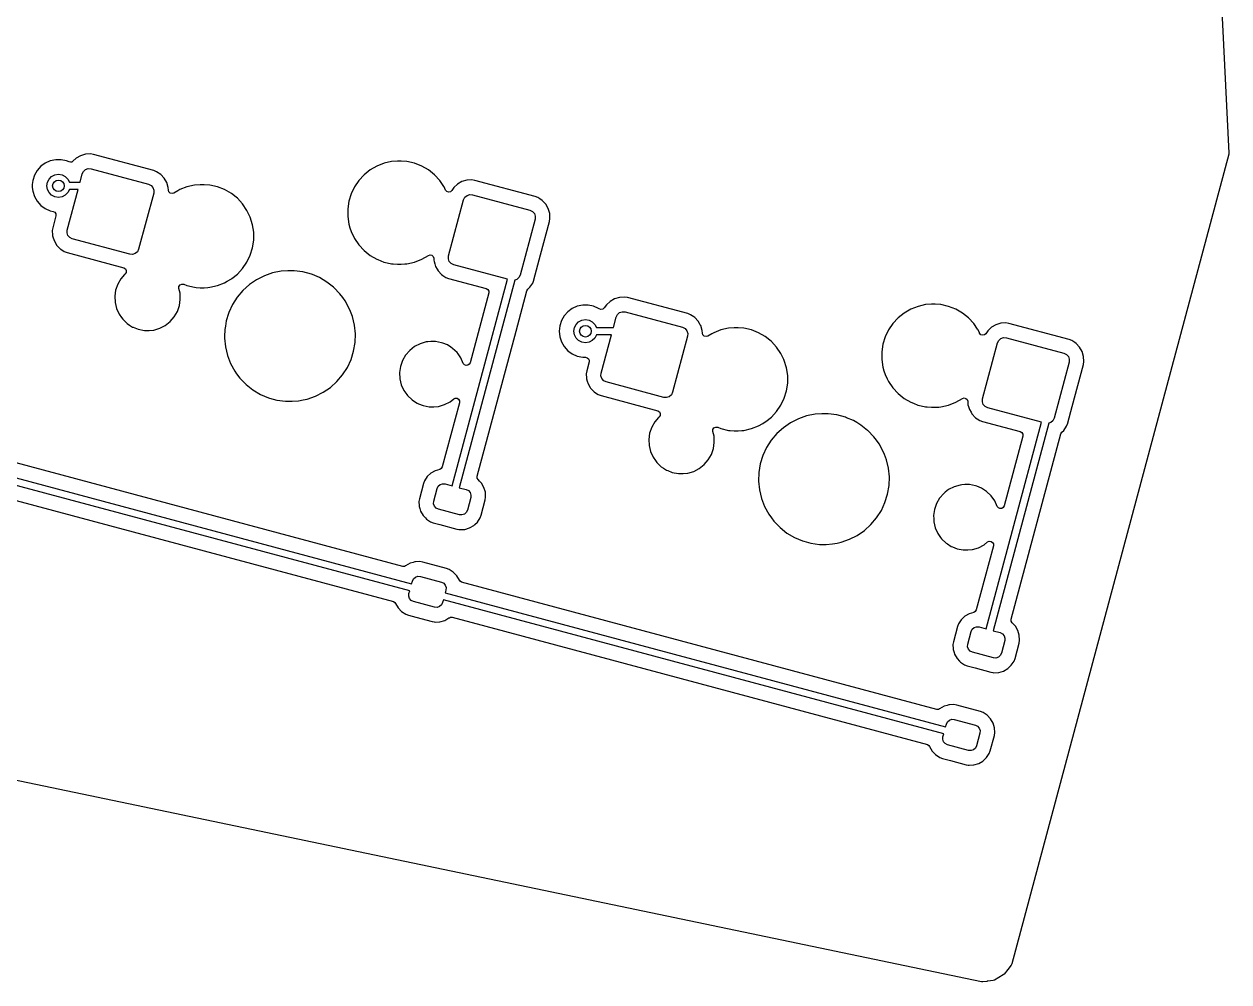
# Model space of a CAD drawing. Extents: x 51 to 201, y -153 to -28.
# Drawn here: x 159.47 to 200.98, y -153.15 to -120.15 of the extents above; entities that cross this region are included whole.
import ezdxf

# ---------------------------------------------------------------- set-up
doc = ezdxf.new("R2010")
doc.units = 0
doc.layers.add('BLACK', color=7, linetype='CONTINUOUS')

msp = doc.modelspace()

# ---------------------------------------------------------------- linework, layer by layer
at = {"layer": 'BLACK', "linetype": 'CONTINUOUS'}
for p, q in [((196.308, -28.3745), (200.984, -124.592)), ((192.458, -153.152), (56.8654, -124.841)), ((160.197, -124.936), (160.044, -125.047)), ((160.37, -124.859), (160.197, -124.936)), ((160.555, -124.819), (160.37, -124.859)), ((160.745, -124.819), (160.555, -124.819)), ((160.555, -124.819), (160.555, -124.819)), ((160.93, -124.859), (160.745, -124.819)), ((160.745, -124.819), (160.745, -124.819)), ((161.014, -124.896), (160.93, -124.859)), ((160.93, -124.859), (160.93, -124.859)), ((160.93, -124.859), (160.93, -124.859)), ((161.061, -124.907), (161.014, -124.896)), ((161.109, -124.899), (161.061, -124.907)), ((161.15, -124.873), (161.109, -124.899)), ((161.259, -124.77), (161.15, -124.873)), ((161.411, -124.682), (161.259, -124.77)), ((161.579, -124.632), (161.411, -124.682)), ((161.754, -124.622), (161.579, -124.632)), ((161.856, -124.638), (161.754, -124.622)), ((163.933, -125.195), (161.856, -124.638)), ((171.871, -124.944), (171.623, -125.041)), ((172.131, -124.885), (171.871, -124.944)), ((172.329, -124.87), (172.131, -124.885)), ((172.462, -124.87), (172.329, -124.87)), ((172.329, -124.87), (172.329, -124.87)), ((172.661, -124.885), (172.462, -124.87)), ((172.462, -124.87), (172.462, -124.87)), ((172.921, -124.944), (172.661, -124.885)), ((173.168, -125.041), (172.921, -124.944)), ((200.98, -124.63), (193.504, -152.532)), ((200.984, -124.592), (200.98, -124.63)), ((159.823, -125.352), (159.764, -125.532)), ((159.917, -125.188), (159.823, -125.352)), ((160.044, -125.047), (159.917, -125.188)), ((160.415, -125.396), (160.526, -125.34)), ((160.526, -125.34), (160.65, -125.32)), ((160.65, -125.32), (160.774, -125.34)), ((160.774, -125.34), (160.885, -125.396)), ((161.393, -125.595), (161.469, -125.312)), ((161.469, -125.312), (161.512, -125.224)), ((161.512, -125.224), (161.585, -125.16)), ((161.585, -125.16), (161.678, -125.128)), ((161.678, -125.128), (161.775, -125.135)), ((161.775, -125.135), (163.755, -125.665)), ((164.029, -125.232), (163.933, -125.195)), ((164.176, -125.328), (164.029, -125.232)), ((164.296, -125.456), (164.176, -125.328)), ((164.176, -125.328), (164.176, -125.328)), ((171.185, -125.34), (171.004, -125.535)), ((171.393, -125.174), (171.185, -125.34)), ((171.623, -125.041), (171.393, -125.174)), ((173.399, -125.174), (173.168, -125.041)), ((173.607, -125.34), (173.399, -125.174)), ((173.788, -125.535), (173.607, -125.34)), ((159.749, -125.678), (159.745, -125.72)), ((159.745, -125.72), (159.75, -125.776)), ((159.764, -125.532), (159.749, -125.678)), ((159.75, -125.776), (159.764, -125.908)), ((160.25, -125.72), (160.27, -125.596)), ((160.27, -125.844), (160.25, -125.72)), ((160.27, -125.596), (160.326, -125.485)), ((160.326, -125.485), (160.415, -125.396)), ((160.885, -125.396), (160.974, -125.485)), ((160.974, -125.485), (161.03, -125.595)), ((161.03, -125.595), (161.393, -125.595)), ((163.755, -125.665), (163.843, -125.708)), ((163.843, -125.708), (163.907, -125.782)), ((163.907, -125.782), (163.938, -125.874)), ((164.384, -125.608), (164.296, -125.456)), ((164.434, -125.776), (164.384, -125.608)), ((164.44, -125.87), (164.434, -125.776)), ((165.08, -125.754), (164.832, -125.851)), ((165.339, -125.694), (165.08, -125.754)), ((165.538, -125.68), (165.339, -125.694)), ((165.671, -125.68), (165.538, -125.68)), ((165.538, -125.68), (165.538, -125.68)), ((165.87, -125.694), (165.671, -125.68)), ((165.671, -125.68), (165.671, -125.68)), ((166.13, -125.754), (165.87, -125.694)), ((166.377, -125.851), (166.13, -125.754)), ((170.854, -125.755), (170.738, -125.995)), ((171.004, -125.535), (170.854, -125.755)), ((173.927, -125.738), (173.788, -125.535)), ((173.938, -125.755), (173.927, -125.738)), ((173.992, -125.867), (173.938, -125.755)), ((174.275, -125.783), (174.209, -125.884)), ((174.403, -125.662), (174.275, -125.783)), ((174.555, -125.575), (174.403, -125.662)), ((174.723, -125.524), (174.555, -125.575)), ((174.898, -125.514), (174.723, -125.524)), ((175, -125.531), (174.898, -125.514)), ((177.077, -126.087), (175, -125.531)), ((159.764, -125.908), (159.823, -126.088)), ((159.823, -126.088), (159.917, -126.252)), ((160.326, -125.955), (160.27, -125.844)), ((160.415, -126.044), (160.326, -125.955)), ((160.526, -126.1), (160.415, -126.044)), ((160.65, -126.12), (160.526, -126.1)), ((160.774, -126.1), (160.65, -126.12)), ((160.885, -126.044), (160.774, -126.1)), ((160.974, -125.955), (160.885, -126.044)), ((160.951, -127.243), (161.326, -125.845)), ((161.03, -125.845), (160.974, -125.955)), ((161.326, -125.845), (161.03, -125.845)), ((163.932, -125.972), (163.414, -127.903)), ((163.938, -125.874), (163.932, -125.972)), ((164.459, -125.929), (164.44, -125.87)), ((164.44, -125.87), (164.44, -125.87)), ((164.505, -125.972), (164.459, -125.929)), ((164.566, -125.987), (164.505, -125.972)), ((164.626, -125.97), (164.566, -125.987)), ((164.767, -125.889), (164.626, -125.97)), ((164.832, -125.851), (164.767, -125.889)), ((164.832, -125.851), (164.832, -125.851)), ((164.832, -125.851), (164.832, -125.851)), ((166.608, -125.984), (166.377, -125.851)), ((166.771, -126.114), (166.608, -125.984)), ((166.816, -126.15), (166.771, -126.114)), ((166.997, -126.345), (166.816, -126.15)), ((170.738, -125.995), (170.66, -126.249)), ((173.993, -125.87), (173.992, -125.867)), ((174.036, -125.919), (173.993, -125.87)), ((174.097, -125.94), (174.036, -125.919)), ((174.095, -128.136), (174.613, -126.204)), ((174.16, -125.927), (174.097, -125.94)), ((174.209, -125.884), (174.16, -125.927)), ((174.613, -126.204), (174.656, -126.116)), ((174.656, -126.116), (174.729, -126.052)), ((174.729, -126.052), (174.821, -126.021)), ((174.821, -126.021), (174.919, -126.027)), ((174.919, -126.027), (176.899, -126.558)), ((177.173, -126.124), (177.077, -126.087)), ((177.242, -126.169), (177.173, -126.124)), ((177.32, -126.22), (177.242, -126.169)), ((159.917, -126.252), (160.044, -126.393)), ((160.044, -126.393), (160.197, -126.504)), ((160.197, -126.504), (160.37, -126.581)), ((160.37, -126.581), (160.47, -126.602)), ((160.47, -126.602), (160.528, -126.633)), ((167.147, -126.565), (166.997, -126.345)), ((167.25, -126.778), (167.147, -126.565)), ((170.66, -126.249), (170.62, -126.512)), ((170.62, -126.512), (170.62, -126.778)), ((176.899, -126.558), (176.986, -126.601)), ((176.986, -126.601), (177.051, -126.674)), ((177.44, -126.348), (177.32, -126.22)), ((177.528, -126.5), (177.44, -126.348)), ((177.578, -126.668), (177.528, -126.5)), ((160.564, -126.756), (160.455, -127.162)), ((160.528, -126.633), (160.563, -126.689)), ((160.563, -126.689), (160.564, -126.756)), ((167.262, -126.805), (167.25, -126.778)), ((167.341, -127.059), (167.262, -126.805)), ((170.62, -126.778), (170.66, -127.041)), ((170.66, -127.041), (170.697, -127.162)), ((177.076, -126.864), (176.558, -128.796)), ((177.051, -126.674), (177.082, -126.766)), ((177.082, -126.766), (177.076, -126.864)), ((177.263, -128.099), (177.572, -126.945)), ((177.572, -126.945), (177.589, -126.843)), ((177.589, -126.843), (177.578, -126.668)), ((160.455, -127.162), (160.438, -127.264)), ((160.438, -127.264), (160.447, -127.42)), ((160.447, -127.42), (160.448, -127.439)), ((160.448, -127.439), (160.458, -127.472)), ((160.945, -127.341), (160.951, -127.243)), ((160.976, -127.433), (160.945, -127.341)), ((161.04, -127.506), (160.976, -127.433)), ((167.38, -127.322), (167.341, -127.059)), ((167.38, -127.588), (167.38, -127.322)), ((170.697, -127.162), (170.738, -127.296)), ((170.738, -127.296), (170.852, -127.532)), ((160.458, -127.472), (160.499, -127.607)), ((160.499, -127.607), (160.556, -127.707)), ((160.556, -127.707), (160.586, -127.759)), ((160.586, -127.759), (160.707, -127.887)), ((161.128, -127.55), (161.04, -127.506)), ((163.108, -128.08), (161.128, -127.55)), ((167.262, -128.106), (167.341, -127.851)), ((167.341, -127.851), (167.38, -127.588)), ((170.852, -127.532), (170.854, -127.535)), ((170.854, -127.535), (171.004, -127.755)), ((171.004, -127.755), (171.185, -127.95)), ((160.707, -127.887), (160.734, -127.905)), ((160.734, -127.905), (160.853, -127.983)), ((160.853, -127.983), (160.95, -128.02)), ((160.95, -128.02), (160.95, -128.02)), ((160.95, -128.02), (162.899, -128.542)), ((163.205, -128.087), (163.108, -128.08)), ((163.298, -128.055), (163.205, -128.087)), ((163.371, -127.991), (163.298, -128.055)), ((163.414, -127.903), (163.371, -127.991)), ((167.147, -128.345), (167.262, -128.106)), ((171.185, -127.95), (171.393, -128.116)), ((171.393, -128.116), (171.623, -128.249)), ((171.623, -128.249), (171.623, -128.249)), ((171.623, -128.249), (171.656, -128.262)), ((171.656, -128.262), (171.868, -128.345)), ((172.921, -128.346), (173.168, -128.249)), ((173.168, -128.249), (173.399, -128.116)), ((173.399, -128.116), (173.399, -128.116)), ((173.399, -128.116), (173.4, -128.116)), ((173.4, -128.116), (173.46, -128.099)), ((173.46, -128.099), (173.521, -128.114)), ((173.521, -128.114), (173.566, -128.156)), ((173.566, -128.156), (173.586, -128.216)), ((173.586, -128.216), (173.59, -128.284)), ((173.59, -128.284), (173.592, -128.332)), ((174.089, -128.233), (174.095, -128.136)), ((174.12, -128.325), (174.089, -128.233)), ((177.034, -128.954), (177.263, -128.099)), ((162.899, -128.542), (162.957, -128.577)), ((162.957, -128.577), (162.988, -128.637)), ((162.988, -128.637), (162.983, -128.705)), ((166.816, -128.76), (166.997, -128.565)), ((166.997, -128.565), (167.147, -128.345)), ((168.327, -128.659), (168.032, -128.719)), ((168.552, -128.644), (168.327, -128.659)), ((168.778, -128.644), (168.552, -128.644)), ((168.552, -128.644), (168.552, -128.644)), ((169.077, -128.684), (168.778, -128.644)), ((169.368, -128.764), (169.077, -128.684)), ((169.077, -128.684), (169.077, -128.684)), ((169.077, -128.684), (169.077, -128.684)), ((171.868, -128.345), (171.871, -128.346)), ((171.871, -128.346), (172.131, -128.406)), ((172.131, -128.406), (172.187, -128.41)), ((172.187, -128.41), (172.329, -128.421)), ((172.329, -128.421), (172.329, -128.421)), ((172.329, -128.421), (172.462, -128.421)), ((172.462, -128.421), (172.587, -128.411)), ((172.462, -128.421), (172.462, -128.421)), ((172.587, -128.411), (172.661, -128.406)), ((172.661, -128.406), (172.921, -128.346)), ((173.592, -128.332), (173.615, -128.406)), ((173.615, -128.406), (173.643, -128.5)), ((173.643, -128.5), (173.697, -128.593)), ((173.697, -128.593), (173.73, -128.652)), ((173.73, -128.652), (173.851, -128.779)), ((174.184, -128.399), (174.12, -128.325)), ((174.272, -128.442), (174.184, -128.399)), ((176.124, -128.938), (174.272, -128.442)), ((162.692, -129.11), (162.622, -129.313)), ((162.8, -128.924), (162.692, -129.11)), ((162.926, -128.779), (162.8, -128.924)), ((162.941, -128.762), (162.926, -128.779)), ((162.943, -128.759), (162.941, -128.762)), ((162.948, -128.753), (162.943, -128.759)), ((162.983, -128.705), (162.948, -128.753)), ((162.948, -128.753), (162.948, -128.753)), ((162.948, -128.753), (162.948, -128.753)), ((164.839, -129.134), (164.9, -129.105)), ((164.9, -129.105), (164.966, -129.112)), ((164.966, -129.112), (165.08, -129.156)), ((166.13, -129.156), (166.377, -129.059)), ((166.377, -129.059), (166.465, -129.009)), ((166.465, -129.009), (166.608, -128.926)), ((166.608, -128.926), (166.625, -128.912)), ((166.625, -128.912), (166.816, -128.76)), ((167.478, -128.954), (167.23, -129.124)), ((167.747, -128.818), (167.478, -128.954)), ((168.032, -128.719), (167.747, -128.818)), ((169.404, -128.779), (169.368, -128.764)), ((169.645, -128.882), (169.404, -128.779)), ((169.767, -128.954), (169.645, -128.882)), ((169.904, -129.035), (169.767, -128.954)), ((170.134, -129.217), (169.904, -129.035)), ((173.851, -128.779), (173.893, -128.807)), ((173.893, -128.807), (173.997, -128.876)), ((173.997, -128.876), (174.094, -128.912)), ((174.094, -128.912), (174.832, -129.11)), ((174.217, -136.057), (176.124, -128.938)), ((176.375, -128.97), (174.458, -136.122)), ((174.832, -129.11), (175.392, -129.26)), ((176.442, -128.947), (176.375, -128.97)), ((176.515, -128.883), (176.442, -128.947)), ((176.558, -128.796), (176.515, -128.883)), ((176.895, -129.217), (176.992, -129.07)), ((176.992, -129.07), (177.029, -128.974)), ((177.029, -128.974), (177.034, -128.954)), ((162.622, -129.313), (162.591, -129.526)), ((162.591, -129.526), (162.602, -129.741)), ((164.8, -129.256), (164.803, -129.19)), ((164.84, -129.419), (164.8, -129.256)), ((164.803, -129.19), (164.839, -129.134)), ((164.85, -129.634), (164.84, -129.419)), ((165.08, -129.156), (165.339, -129.216)), ((165.339, -129.216), (165.396, -129.22)), ((165.396, -129.22), (165.538, -129.231)), ((165.538, -129.231), (165.538, -129.231)), ((165.538, -129.231), (165.671, -129.231)), ((165.671, -129.231), (165.796, -129.221)), ((165.671, -129.231), (165.671, -129.231)), ((165.796, -129.221), (165.87, -129.216)), ((165.87, -129.216), (166.13, -129.156)), ((167.006, -129.327), (166.812, -129.557)), ((167.23, -129.124), (167.006, -129.327)), ((170.141, -129.222), (170.134, -129.217)), ((170.35, -129.438), (170.141, -129.222)), ((170.446, -129.569), (170.35, -129.438)), ((175.479, -129.412), (174.835, -131.818)), ((175.392, -129.26), (175.447, -129.292)), ((175.447, -129.292), (175.479, -129.348)), ((175.479, -129.348), (175.479, -129.412)), ((176.421, -130.73), (176.794, -129.337)), ((176.794, -129.337), (176.829, -129.279)), ((176.829, -129.279), (176.895, -129.217)), ((162.602, -129.741), (162.652, -129.95)), ((164.749, -130.049), (164.819, -129.846)), ((164.819, -129.846), (164.85, -129.634)), ((166.65, -129.811), (166.523, -130.084)), ((166.812, -129.557), (166.65, -129.811)), ((170.529, -129.681), (170.446, -129.569)), ((170.674, -129.945), (170.529, -129.681)), ((170.714, -130.049), (170.674, -129.945)), ((178.357, -129.946), (178.204, -130.057)), ((178.53, -129.869), (178.357, -129.946)), ((178.715, -129.829), (178.53, -129.869)), ((178.905, -129.829), (178.715, -129.829)), ((178.715, -129.829), (178.715, -129.829)), ((179.09, -129.869), (178.905, -129.829)), ((178.905, -129.829), (178.905, -129.829)), ((179.263, -129.946), (179.09, -129.869)), ((179.284, -129.962), (179.263, -129.946)), ((179.461, -129.929), (179.411, -129.973)), ((179.532, -129.821), (179.461, -129.929)), ((179.66, -129.701), (179.532, -129.821)), ((179.812, -129.613), (179.66, -129.701)), ((179.98, -129.563), (179.812, -129.613)), ((180.155, -129.552), (179.98, -129.563)), ((180.257, -129.569), (180.155, -129.552)), ((182.334, -130.125), (180.257, -129.569)), ((190.272, -129.874), (190.024, -129.971)), ((190.531, -129.815), (190.272, -129.874)), ((190.73, -129.8), (190.531, -129.815)), ((190.863, -129.8), (190.73, -129.8)), ((190.73, -129.8), (190.73, -129.8)), ((191.062, -129.815), (190.863, -129.8)), ((190.863, -129.8), (190.863, -129.8)), ((191.322, -129.874), (191.062, -129.815)), ((191.569, -129.971), (191.322, -129.874)), ((162.652, -129.95), (162.742, -130.145)), ((162.742, -130.145), (162.824, -130.26)), ((162.824, -130.26), (162.866, -130.32)), ((162.866, -130.32), (163.022, -130.469)), ((164.501, -130.398), (164.642, -130.236)), ((164.642, -130.236), (164.749, -130.049)), ((166.51, -130.125), (166.434, -130.372)), ((166.523, -130.084), (166.51, -130.125)), ((166.523, -130.084), (166.523, -130.084)), ((170.782, -130.226), (170.714, -130.049)), ((170.852, -130.519), (170.782, -130.226)), ((177.983, -130.362), (177.924, -130.542)), ((178.077, -130.198), (177.983, -130.362)), ((178.204, -130.057), (178.077, -130.198)), ((178.575, -130.406), (178.686, -130.35)), ((178.686, -130.35), (178.81, -130.33)), ((178.81, -130.33), (178.934, -130.35)), ((178.934, -130.35), (179.045, -130.406)), ((179.346, -129.985), (179.284, -129.962)), ((179.411, -129.973), (179.346, -129.985)), ((179.772, -130.605), (179.87, -130.242)), ((179.87, -130.242), (179.913, -130.155)), ((179.913, -130.155), (179.986, -130.09)), ((179.986, -130.09), (180.078, -130.059)), ((180.078, -130.059), (180.176, -130.065)), ((180.176, -130.065), (182.156, -130.596)), ((182.43, -130.162), (182.334, -130.125)), ((182.542, -130.236), (182.43, -130.162)), ((182.577, -130.258), (182.542, -130.236)), ((182.697, -130.386), (182.577, -130.258)), ((189.586, -130.27), (189.405, -130.466)), ((189.794, -130.105), (189.586, -130.27)), ((190.024, -129.971), (189.794, -130.105)), ((191.8, -130.105), (191.569, -129.971)), ((192.008, -130.27), (191.8, -130.105)), ((192.189, -130.466), (192.008, -130.27)), ((163.022, -130.469), (163.096, -130.516)), ((163.096, -130.516), (163.203, -130.585)), ((163.203, -130.585), (163.223, -130.593)), ((163.223, -130.593), (163.402, -130.665)), ((163.402, -130.665), (163.613, -130.705)), ((163.613, -130.705), (163.774, -130.705)), ((163.774, -130.705), (163.935, -130.69)), ((163.774, -130.705), (163.774, -130.705)), ((163.935, -130.69), (164.141, -130.629)), ((164.141, -130.629), (164.332, -130.531)), ((164.332, -130.531), (164.501, -130.398)), ((166.383, -130.669), (166.375, -130.914)), ((166.402, -130.56), (166.383, -130.669)), ((166.434, -130.372), (166.402, -130.56)), ((170.882, -130.819), (170.852, -130.519)), ((175.082, -135.728), (176.421, -130.73)), ((177.924, -130.542), (177.905, -130.73)), ((177.905, -130.73), (177.924, -130.918)), ((178.41, -130.73), (178.43, -130.606)), ((178.43, -130.854), (178.41, -130.73)), ((178.43, -130.606), (178.486, -130.495)), ((178.486, -130.495), (178.575, -130.406)), ((179.045, -130.406), (179.134, -130.495)), ((179.134, -130.495), (179.19, -130.605)), ((179.19, -130.605), (179.772, -130.605)), ((182.156, -130.596), (182.243, -130.639)), ((182.243, -130.639), (182.308, -130.712)), ((182.308, -130.712), (182.339, -130.805)), ((182.743, -130.466), (182.697, -130.386)), ((182.781, -130.531), (182.743, -130.466)), ((182.785, -130.538), (182.781, -130.531)), ((182.835, -130.706), (182.785, -130.538)), ((182.841, -130.8), (182.835, -130.706)), ((183.481, -130.684), (183.233, -130.781)), ((183.74, -130.625), (183.481, -130.684)), ((183.939, -130.61), (183.74, -130.625)), ((184.072, -130.61), (183.939, -130.61)), ((183.939, -130.61), (183.939, -130.61)), ((184.271, -130.625), (184.072, -130.61)), ((184.072, -130.61), (184.072, -130.61)), ((184.531, -130.684), (184.271, -130.625)), ((184.778, -130.781), (184.531, -130.684)), ((189.255, -130.685), (189.139, -130.925)), ((189.405, -130.466), (189.255, -130.685)), ((192.325, -130.665), (192.189, -130.466)), ((192.339, -130.685), (192.325, -130.665)), ((192.385, -130.781), (192.339, -130.685)), ((192.676, -130.713), (192.609, -130.815)), ((192.804, -130.593), (192.676, -130.713)), ((192.956, -130.505), (192.804, -130.593)), ((193.124, -130.455), (192.956, -130.505)), ((193.299, -130.445), (193.124, -130.455)), ((193.401, -130.461), (193.299, -130.445)), ((195.478, -131.018), (193.401, -130.461)), ((166.375, -130.914), (166.373, -130.97)), ((166.373, -130.97), (166.404, -131.27)), ((170.822, -131.417), (170.872, -131.12)), ((170.872, -131.12), (170.882, -130.819)), ((173.114, -131.16), (172.923, -131.258)), ((173.321, -131.099), (173.114, -131.16)), ((173.381, -131.093), (173.321, -131.099)), ((173.481, -131.084), (173.381, -131.093)), ((173.642, -131.084), (173.481, -131.084)), ((173.853, -131.125), (173.642, -131.084)), ((173.893, -131.141), (173.853, -131.125)), ((173.853, -131.125), (173.853, -131.125)), ((173.853, -131.125), (173.853, -131.125)), ((174.053, -131.204), (173.893, -131.141)), ((177.924, -130.918), (177.983, -131.098)), ((177.983, -131.098), (178.077, -131.262)), ((178.486, -130.965), (178.43, -130.854)), ((178.575, -131.054), (178.486, -130.965)), ((178.686, -131.11), (178.575, -131.054)), ((178.81, -131.13), (178.686, -131.11)), ((178.934, -131.11), (178.81, -131.13)), ((179.045, -131.054), (178.934, -131.11)), ((179.134, -130.965), (179.045, -131.054)), ((179.19, -130.855), (179.134, -130.965)), ((179.705, -130.855), (179.19, -130.855)), ((179.352, -132.174), (179.705, -130.855)), ((182.333, -130.902), (181.815, -132.834)), ((182.339, -130.805), (182.333, -130.902)), ((182.841, -130.801), (182.841, -130.8)), ((182.86, -130.86), (182.841, -130.801)), ((182.906, -130.902), (182.86, -130.86)), ((182.966, -130.917), (182.906, -130.902)), ((183.027, -130.901), (182.966, -130.917)), ((183.168, -130.819), (183.027, -130.901)), ((183.233, -130.781), (183.168, -130.819)), ((183.233, -130.781), (183.233, -130.781)), ((183.233, -130.781), (183.233, -130.781)), ((185.009, -130.914), (184.778, -130.781)), ((185.163, -131.037), (185.009, -130.914)), ((185.217, -131.08), (185.163, -131.037)), ((185.398, -131.275), (185.217, -131.08)), ((189.061, -131.179), (189.021, -131.443)), ((189.139, -130.925), (189.061, -131.179)), ((192.394, -130.8), (192.385, -130.781)), ((192.436, -130.849), (192.394, -130.8)), ((192.498, -130.87), (192.436, -130.849)), ((192.496, -133.066), (193.014, -131.134)), ((192.561, -130.858), (192.498, -130.87)), ((192.609, -130.815), (192.561, -130.858)), ((193.014, -131.134), (193.057, -131.047)), ((193.057, -131.047), (193.13, -130.983)), ((193.13, -130.983), (193.222, -130.951)), ((193.222, -130.951), (193.32, -130.958)), ((193.32, -130.958), (195.3, -131.488)), ((195.574, -131.054), (195.478, -131.018)), ((195.675, -131.12), (195.574, -131.054)), ((195.721, -131.151), (195.675, -131.12)), ((195.841, -131.278), (195.721, -131.151)), ((166.404, -131.27), (166.473, -131.563)), ((166.473, -131.563), (166.582, -131.844)), ((170.732, -131.705), (170.822, -131.417)), ((172.614, -131.554), (172.506, -131.74)), ((172.754, -131.391), (172.614, -131.554)), ((172.923, -131.258), (172.754, -131.391)), ((174.168, -131.278), (174.053, -131.204)), ((174.233, -131.321), (174.168, -131.278)), ((174.389, -131.469), (174.233, -131.321)), ((174.421, -131.514), (174.389, -131.469)), ((174.514, -131.644), (174.421, -131.514)), ((178.077, -131.262), (178.204, -131.403)), ((178.204, -131.403), (178.357, -131.514)), ((178.357, -131.514), (178.53, -131.591)), ((178.53, -131.591), (178.715, -131.63)), ((185.548, -131.495), (185.398, -131.275)), ((185.65, -131.709), (185.548, -131.495)), ((189.021, -131.443), (189.021, -131.709)), ((195.3, -131.488), (195.387, -131.531)), ((195.387, -131.531), (195.452, -131.605)), ((195.452, -131.605), (195.483, -131.697)), ((195.929, -131.43), (195.841, -131.278)), ((195.979, -131.598), (195.929, -131.43)), ((195.989, -131.774), (195.979, -131.598)), ((166.582, -131.844), (166.726, -132.108)), ((170.443, -132.233), (170.606, -131.979)), ((170.606, -131.979), (170.732, -131.705)), ((172.436, -131.943), (172.405, -132.156)), ((172.506, -131.74), (172.436, -131.943)), ((174.602, -131.838), (174.514, -131.644)), ((174.64, -131.885), (174.602, -131.838)), ((174.695, -131.908), (174.64, -131.885)), ((174.755, -131.903), (174.695, -131.908)), ((174.805, -131.871), (174.755, -131.903)), ((174.835, -131.818), (174.805, -131.871)), ((178.715, -131.63), (178.818, -131.63)), ((178.818, -131.63), (178.873, -131.643)), ((178.938, -131.787), (178.856, -132.093)), ((178.873, -131.643), (178.916, -131.679)), ((178.916, -131.679), (178.939, -131.73)), ((178.939, -131.73), (178.938, -131.787)), ((185.663, -131.735), (185.65, -131.709)), ((185.742, -131.989), (185.663, -131.735)), ((185.781, -132.253), (185.742, -131.989)), ((189.021, -131.709), (189.061, -131.972)), ((189.061, -131.972), (189.098, -132.093)), ((195.477, -131.794), (194.959, -133.726)), ((195.483, -131.697), (195.477, -131.794)), ((195.586, -133.32), (195.973, -131.876)), ((195.973, -131.876), (195.989, -131.774)), ((166.726, -132.108), (166.79, -132.195)), ((166.79, -132.195), (166.905, -132.351)), ((166.905, -132.351), (167.115, -132.567)), ((170.249, -132.463), (170.443, -132.233)), ((172.405, -132.156), (172.415, -132.37)), ((172.415, -132.37), (172.466, -132.579)), ((178.856, -132.093), (178.839, -132.195)), ((178.839, -132.195), (178.848, -132.351)), ((178.848, -132.351), (178.849, -132.37)), ((178.849, -132.37), (178.874, -132.454)), ((179.346, -132.271), (179.352, -132.174)), ((179.377, -132.364), (179.346, -132.271)), ((179.441, -132.437), (179.377, -132.364)), ((179.529, -132.48), (179.441, -132.437)), ((185.781, -132.519), (185.781, -132.253)), ((189.098, -132.093), (189.139, -132.226)), ((189.139, -132.226), (189.209, -132.37)), ((189.209, -132.37), (189.255, -132.466)), ((167.115, -132.567), (167.351, -132.754)), ((167.351, -132.754), (167.61, -132.908)), ((169.508, -132.971), (169.777, -132.835)), ((169.777, -132.835), (170.026, -132.665)), ((170.026, -132.665), (170.249, -132.463)), ((172.466, -132.579), (172.555, -132.775)), ((172.555, -132.775), (172.65, -132.908)), ((178.874, -132.454), (178.9, -132.538)), ((178.9, -132.538), (178.973, -132.665)), ((178.973, -132.665), (178.987, -132.69)), ((178.987, -132.69), (179.108, -132.817)), ((179.108, -132.817), (179.159, -132.851)), ((179.159, -132.851), (179.254, -132.914)), ((181.509, -133.011), (179.529, -132.48)), ((181.815, -132.834), (181.772, -132.921)), ((185.663, -133.036), (185.742, -132.782)), ((185.742, -132.782), (185.781, -132.519)), ((189.255, -132.466), (189.405, -132.686)), ((189.405, -132.686), (189.586, -132.881)), ((167.61, -132.908), (167.888, -133.025)), ((167.888, -133.025), (167.888, -133.025)), ((167.888, -133.025), (167.888, -133.025)), ((167.888, -133.025), (167.927, -133.036)), ((167.927, -133.036), (168.178, -133.105)), ((168.178, -133.105), (168.477, -133.145)), ((168.477, -133.145), (168.703, -133.145)), ((168.703, -133.145), (168.928, -133.13)), ((168.703, -133.145), (168.703, -133.145)), ((168.928, -133.13), (169.085, -133.098)), ((169.085, -133.098), (169.224, -133.07)), ((169.224, -133.07), (169.508, -132.971)), ((172.65, -132.908), (172.68, -132.95)), ((172.68, -132.95), (172.836, -133.098)), ((172.836, -133.098), (172.887, -133.131)), ((172.887, -133.131), (173.016, -133.214)), ((173.016, -133.214), (173.056, -133.23)), ((173.056, -133.23), (173.216, -133.294)), ((173.749, -133.32), (173.955, -133.259)), ((174.466, -133.193), (173.874, -135.404)), ((173.955, -133.259), (174.146, -133.161)), ((174.146, -133.161), (174.27, -133.063)), ((174.27, -133.063), (174.326, -133.038)), ((174.326, -133.038), (174.387, -133.043)), ((174.387, -133.043), (174.438, -133.077)), ((174.438, -133.077), (174.467, -133.131)), ((174.467, -133.131), (174.466, -133.193)), ((179.254, -132.914), (179.351, -132.951)), ((179.351, -132.951), (179.351, -132.951)), ((179.351, -132.951), (181.3, -133.473)), ((181.606, -133.017), (181.509, -133.011)), ((181.699, -132.986), (181.606, -133.017)), ((181.772, -132.921), (181.699, -132.986)), ((185.548, -133.276), (185.663, -133.036)), ((189.586, -132.881), (189.794, -133.047)), ((189.794, -133.047), (190.024, -133.18)), ((190.024, -133.18), (190.024, -133.18)), ((190.024, -133.18), (190.112, -133.214)), ((190.112, -133.214), (190.269, -133.276)), ((191.322, -133.277), (191.569, -133.18)), ((191.569, -133.18), (191.8, -133.047)), ((191.8, -133.047), (191.801, -133.046)), ((191.8, -133.047), (191.8, -133.047)), ((191.801, -133.046), (191.861, -133.03)), ((191.861, -133.03), (191.922, -133.044)), ((191.922, -133.044), (191.967, -133.087)), ((191.967, -133.087), (191.986, -133.146)), ((191.986, -133.146), (191.99, -133.214)), ((191.99, -133.214), (191.993, -133.262)), ((191.993, -133.262), (192.01, -133.32)), ((192.49, -133.164), (192.496, -133.066)), ((192.521, -133.256), (192.49, -133.164)), ((192.585, -133.329), (192.521, -133.256)), ((173.216, -133.294), (173.427, -133.335)), ((173.427, -133.335), (173.588, -133.335)), ((173.588, -133.335), (173.749, -133.32)), ((173.588, -133.335), (173.588, -133.335)), ((181.3, -133.473), (181.358, -133.507)), ((181.349, -133.684), (181.344, -133.69)), ((181.384, -133.635), (181.349, -133.683)), ((181.349, -133.683), (181.349, -133.683)), ((181.349, -133.683), (181.349, -133.684)), ((181.358, -133.507), (181.389, -133.568)), ((181.389, -133.568), (181.384, -133.635)), ((185.217, -133.691), (185.398, -133.496)), ((185.398, -133.496), (185.548, -133.276)), ((186.433, -133.65), (186.148, -133.749)), ((186.728, -133.59), (186.433, -133.65)), ((186.953, -133.575), (186.728, -133.59)), ((187.179, -133.575), (186.953, -133.575)), ((186.953, -133.575), (186.953, -133.575)), ((187.478, -133.615), (187.179, -133.575)), ((187.768, -133.694), (187.478, -133.615)), ((187.478, -133.615), (187.478, -133.615)), ((187.478, -133.615), (187.478, -133.615)), ((190.269, -133.276), (190.272, -133.277)), ((190.272, -133.277), (190.531, -133.336)), ((190.531, -133.336), (190.588, -133.34)), ((190.588, -133.34), (190.73, -133.351)), ((190.73, -133.351), (190.73, -133.351)), ((190.73, -133.351), (190.863, -133.351)), ((190.863, -133.351), (190.988, -133.342)), ((190.863, -133.351), (190.863, -133.351)), ((190.988, -133.342), (191.062, -133.336)), ((191.062, -133.336), (191.322, -133.277)), ((192.01, -133.32), (192.044, -133.43)), ((192.044, -133.43), (192.097, -133.523)), ((192.097, -133.523), (192.131, -133.582)), ((192.131, -133.582), (192.252, -133.71)), ((192.673, -133.372), (192.585, -133.329)), ((194.525, -133.869), (192.673, -133.372)), ((195.435, -133.884), (195.586, -133.32)), ((181.093, -134.041), (181.023, -134.244)), ((181.201, -133.854), (181.093, -134.041)), ((181.327, -133.709), (181.201, -133.854)), ((181.341, -133.692), (181.327, -133.709)), ((181.344, -133.69), (181.341, -133.692)), ((183.204, -134.12), (183.24, -134.064)), ((183.24, -134.064), (183.301, -134.036)), ((183.301, -134.036), (183.367, -134.042)), ((183.367, -134.042), (183.481, -134.087)), ((183.481, -134.087), (183.74, -134.146)), ((184.271, -134.146), (184.531, -134.087)), ((184.531, -134.087), (184.778, -133.99)), ((184.778, -133.99), (184.924, -133.905)), ((184.924, -133.905), (185.009, -133.857)), ((185.009, -133.857), (185.026, -133.843)), ((185.026, -133.843), (185.217, -133.691)), ((185.631, -134.055), (185.407, -134.257)), ((185.879, -133.884), (185.631, -134.055)), ((186.148, -133.749), (185.879, -133.884)), ((187.805, -133.71), (187.768, -133.694)), ((188.046, -133.812), (187.805, -133.71)), ((188.162, -133.881), (188.046, -133.812)), ((188.305, -133.966), (188.162, -133.881)), ((188.535, -134.147), (188.305, -133.966)), ((192.252, -133.71), (192.309, -133.747)), ((192.309, -133.747), (192.398, -133.806)), ((192.398, -133.806), (192.495, -133.843)), ((192.495, -133.843), (193.233, -134.041)), ((192.618, -140.988), (194.525, -133.869)), ((194.776, -133.901), (192.859, -141.052)), ((193.233, -134.041), (193.793, -134.191)), ((194.843, -133.878), (194.776, -133.901)), ((194.916, -133.814), (194.843, -133.878)), ((194.959, -133.726), (194.916, -133.814)), ((195.296, -134.147), (195.393, -134.001)), ((195.393, -134.001), (195.429, -133.904)), ((195.429, -133.904), (195.435, -133.884)), ((172.515, -138.836), (156.142, -134.449)), ((181.023, -134.244), (180.992, -134.457)), ((180.992, -134.457), (181.003, -134.671)), ((183.201, -134.187), (183.204, -134.12)), ((183.241, -134.349), (183.201, -134.187)), ((183.251, -134.564), (183.241, -134.349)), ((183.74, -134.146), (183.797, -134.15)), ((183.797, -134.15), (183.939, -134.161)), ((183.939, -134.161), (183.939, -134.161)), ((183.939, -134.161), (184.072, -134.161)), ((184.072, -134.161), (184.197, -134.152)), ((184.072, -134.161), (184.072, -134.161)), ((184.197, -134.152), (184.271, -134.146)), ((185.213, -134.487), (185.051, -134.741)), ((185.407, -134.257), (185.213, -134.487)), ((188.541, -134.152), (188.535, -134.147)), ((188.751, -134.369), (188.541, -134.152)), ((188.838, -134.487), (188.751, -134.369)), ((188.93, -134.611), (188.838, -134.487)), ((193.88, -134.342), (193.235, -136.749)), ((193.483, -140.658), (195.195, -134.268)), ((193.793, -134.191), (193.848, -134.223)), ((193.848, -134.223), (193.88, -134.278)), ((193.88, -134.278), (193.88, -134.342)), ((195.195, -134.268), (195.23, -134.21)), ((195.23, -134.21), (195.296, -134.147)), ((155.578, -134.816), (172.82, -139.436)), ((181.003, -134.671), (181.053, -134.88)), ((181.053, -134.88), (181.142, -135.076)), ((183.15, -134.98), (183.22, -134.777)), ((183.22, -134.777), (183.251, -134.564)), ((185.051, -134.741), (184.924, -135.014)), ((189.074, -134.876), (188.93, -134.611)), ((189.115, -134.98), (189.074, -134.876)), ((172.755, -139.677), (155.513, -135.057)), ((181.142, -135.076), (181.224, -135.191)), ((181.224, -135.191), (181.267, -135.251)), ((181.267, -135.251), (181.423, -135.399)), ((182.733, -135.461), (182.902, -135.329)), ((182.902, -135.329), (183.043, -135.166)), ((183.043, -135.166), (183.15, -134.98)), ((184.834, -135.302), (184.784, -135.599)), ((184.924, -135.014), (184.834, -135.302)), ((189.183, -135.157), (189.115, -134.98)), ((189.253, -135.45), (189.183, -135.157)), ((155.818, -135.657), (162.414, -137.424)), ((173.358, -135.74), (173.264, -135.882)), ((173.481, -135.624), (173.358, -135.74)), ((173.628, -135.539), (173.481, -135.624)), ((173.79, -135.491), (173.628, -135.539)), ((173.843, -135.458), (173.79, -135.491)), ((173.874, -135.404), (173.843, -135.458)), ((175.082, -135.79), (175.082, -135.728)), ((181.423, -135.399), (181.497, -135.447)), ((181.497, -135.447), (181.604, -135.515)), ((181.604, -135.515), (181.644, -135.531)), ((181.644, -135.531), (181.803, -135.595)), ((181.803, -135.595), (182.014, -135.636)), ((182.014, -135.636), (182.175, -135.636)), ((182.175, -135.636), (182.336, -135.621)), ((182.175, -135.636), (182.175, -135.636)), ((182.336, -135.621), (182.542, -135.56)), ((182.542, -135.56), (182.733, -135.461)), ((184.784, -135.599), (184.774, -135.9)), ((189.283, -135.75), (189.253, -135.45)), ((189.273, -136.051), (189.283, -135.75)), ((173.229, -135.975), (173.087, -136.503)), ((173.264, -135.882), (173.229, -135.975)), ((173.583, -136.586), (173.7, -136.152)), ((173.7, -136.152), (173.739, -136.073)), ((173.739, -136.073), (173.805, -136.015)), ((173.805, -136.015), (173.888, -135.987)), ((173.888, -135.987), (173.975, -135.992)), ((173.975, -135.992), (174.217, -136.057)), ((174.458, -136.122), (174.7, -136.187)), ((175.112, -135.845), (175.082, -135.79)), ((175.164, -135.9), (175.112, -135.845)), ((175.228, -135.968), (175.164, -135.9)), ((175.312, -136.115), (175.228, -135.968)), ((175.361, -136.277), (175.312, -136.115)), ((175.312, -136.115), (175.312, -136.115)), ((175.312, -136.115), (175.312, -136.115)), ((184.774, -135.9), (184.804, -136.2)), ((189.223, -136.348), (189.273, -136.051)), ((191.515, -136.09), (191.324, -136.189)), ((191.721, -136.03), (191.515, -136.09)), ((191.782, -136.024), (191.721, -136.03)), ((191.882, -136.014), (191.782, -136.024)), ((192.043, -136.014), (191.882, -136.014)), ((192.254, -136.055), (192.043, -136.014)), ((192.294, -136.071), (192.254, -136.055)), ((192.254, -136.055), (192.254, -136.055)), ((192.254, -136.055), (192.254, -136.055)), ((192.454, -136.135), (192.294, -136.071)), ((192.601, -136.23), (192.454, -136.135)), ((173.087, -136.503), (173.072, -136.602)), ((173.578, -136.674), (173.583, -136.586)), ((174.7, -136.187), (174.779, -136.225)), ((174.859, -136.462), (174.743, -136.897)), ((174.779, -136.225), (174.837, -136.291)), ((174.837, -136.291), (174.865, -136.375)), ((174.865, -136.375), (174.859, -136.462)), ((175.213, -137.073), (175.355, -136.545)), ((175.355, -136.545), (175.371, -136.446)), ((175.371, -136.446), (175.361, -136.277)), ((184.804, -136.2), (184.874, -136.493)), ((184.874, -136.493), (184.983, -136.775)), ((189.133, -136.636), (189.223, -136.348)), ((191.014, -136.484), (190.907, -136.67)), ((191.155, -136.322), (191.014, -136.484)), ((191.212, -136.277), (191.155, -136.322)), ((191.324, -136.189), (191.212, -136.277)), ((191.324, -136.189), (191.324, -136.189)), ((191.324, -136.189), (191.324, -136.189)), ((192.634, -136.251), (192.601, -136.23)), ((192.79, -136.4), (192.634, -136.251)), ((192.915, -136.575), (192.79, -136.4)), ((192.79, -136.4), (192.79, -136.4)), ((193.003, -136.768), (192.915, -136.575)), ((173.072, -136.602), (173.08, -136.745)), ((173.08, -136.745), (173.081, -136.771)), ((173.081, -136.771), (173.102, -136.839)), ((173.102, -136.839), (173.13, -136.934)), ((173.13, -136.934), (173.215, -137.081)), ((173.606, -136.757), (173.578, -136.674)), ((173.664, -136.823), (173.606, -136.757)), ((173.743, -136.862), (173.664, -136.823)), ((174.467, -137.056), (173.743, -136.862)), ((174.704, -136.976), (174.638, -137.033)), ((174.743, -136.897), (174.704, -136.976)), ((184.983, -136.775), (185.127, -137.039)), ((188.844, -137.163), (189.007, -136.909)), ((189.007, -136.909), (189.133, -136.636)), ((190.837, -136.873), (190.806, -137.086)), ((190.907, -136.67), (190.837, -136.873)), ((193.04, -136.815), (193.003, -136.768)), ((193.096, -136.839), (193.04, -136.815)), ((193.156, -136.834), (193.096, -136.839)), ((193.206, -136.801), (193.156, -136.834)), ((193.235, -136.749), (193.206, -136.801)), ((173.215, -137.081), (173.215, -137.081)), ((173.215, -137.081), (173.296, -137.166)), ((173.296, -137.166), (173.331, -137.204)), ((173.331, -137.204), (173.473, -137.297)), ((173.473, -137.297), (173.566, -137.333)), ((173.566, -137.333), (173.792, -137.393)), ((173.792, -137.393), (174.384, -137.552)), ((174.555, -137.062), (174.467, -137.056)), ((174.638, -137.033), (174.555, -137.062)), ((174.961, -137.424), (174.995, -137.393)), ((174.995, -137.393), (175.085, -137.308)), ((175.085, -137.308), (175.178, -137.166)), ((175.178, -137.166), (175.213, -137.073)), ((185.127, -137.039), (185.221, -137.166)), ((185.221, -137.166), (185.306, -137.281)), ((185.306, -137.281), (185.516, -137.498)), ((188.426, -137.595), (188.65, -137.393)), ((188.65, -137.393), (188.844, -137.163)), ((190.806, -137.086), (190.806, -137.086)), ((190.806, -137.086), (190.811, -137.194)), ((190.811, -137.194), (190.816, -137.301)), ((190.816, -137.301), (190.867, -137.51)), ((162.414, -137.424), (172.191, -140.044)), ((174.384, -137.552), (174.45, -137.562)), ((174.45, -137.562), (174.483, -137.568)), ((174.483, -137.568), (174.652, -137.558)), ((174.483, -137.568), (174.483, -137.568)), ((174.483, -137.568), (174.483, -137.568)), ((174.652, -137.558), (174.814, -137.509)), ((174.814, -137.509), (174.834, -137.498)), ((174.834, -137.498), (174.961, -137.424)), ((185.516, -137.498), (185.752, -137.685)), ((185.752, -137.685), (186.011, -137.838)), ((186.011, -137.838), (186.289, -137.956)), ((187.909, -137.902), (188.178, -137.766)), ((188.178, -137.766), (188.426, -137.595)), ((190.867, -137.51), (190.956, -137.705)), ((190.956, -137.705), (191.051, -137.838)), ((191.051, -137.838), (191.081, -137.88)), ((186.289, -137.956), (186.289, -137.956)), ((186.289, -137.956), (186.289, -137.956)), ((186.289, -137.956), (186.335, -137.969)), ((186.335, -137.969), (186.579, -138.035)), ((186.579, -138.035), (186.878, -138.076)), ((186.878, -138.076), (187.104, -138.076)), ((187.104, -138.076), (187.329, -138.061)), ((187.104, -138.076), (187.104, -138.076)), ((187.329, -138.061), (187.486, -138.029)), ((187.486, -138.029), (187.624, -138.001)), ((187.624, -138.001), (187.909, -137.902)), ((191.081, -137.88), (191.237, -138.029)), ((191.237, -138.029), (191.288, -138.062)), ((191.288, -138.062), (191.417, -138.145)), ((191.417, -138.145), (191.457, -138.161)), ((191.457, -138.161), (191.617, -138.225)), ((191.617, -138.225), (191.828, -138.265)), ((191.989, -138.265), (192.149, -138.25)), ((192.149, -138.25), (192.356, -138.19)), ((192.867, -138.123), (192.275, -140.334)), ((192.356, -138.19), (192.547, -138.091)), ((192.547, -138.091), (192.671, -137.993)), ((192.671, -137.993), (192.727, -137.969)), ((192.727, -137.969), (192.788, -137.974)), ((192.788, -137.974), (192.839, -138.008)), ((192.839, -138.008), (192.868, -138.062)), ((192.868, -138.062), (192.867, -138.123)), ((173.106, -138.668), (172.954, -138.677)), ((173.204, -138.684), (173.106, -138.668)), ((191.828, -138.265), (191.989, -138.265)), ((191.989, -138.265), (191.989, -138.265)), ((172.578, -138.836), (172.515, -138.836)), ((172.613, -138.817), (172.578, -138.836)), ((172.614, -138.819), (172.613, -138.817)), ((172.774, -138.727), (172.614, -138.819)), ((172.871, -138.697), (172.774, -138.727)), ((172.936, -138.678), (172.871, -138.697)), ((172.954, -138.677), (172.936, -138.678)), ((174.022, -138.903), (173.204, -138.684)), ((174.115, -138.939), (174.022, -138.903)), ((174.257, -139.032), (174.115, -138.939)), ((174.373, -139.155), (174.257, -139.032)), ((172.82, -139.436), (172.846, -139.339)), ((172.846, -139.339), (172.885, -139.26)), ((172.885, -139.26), (172.951, -139.202)), ((172.951, -139.202), (173.034, -139.174)), ((173.034, -139.174), (173.121, -139.18)), ((173.121, -139.18), (173.846, -139.374)), ((173.846, -139.374), (173.925, -139.413)), ((173.925, -139.413), (173.982, -139.479)), ((173.982, -139.479), (174.011, -139.562)), ((174.465, -139.315), (174.373, -139.155)), ((174.467, -139.314), (174.465, -139.315)), ((174.488, -139.348), (174.467, -139.314)), ((174.543, -139.379), (174.488, -139.348)), ((190.916, -143.766), (174.543, -139.379)), ((172.724, -139.861), (172.729, -139.774)), ((172.752, -139.944), (172.724, -139.861)), ((172.729, -139.774), (172.755, -139.677)), ((174.005, -139.65), (173.979, -139.746)), ((173.979, -139.746), (191.221, -144.366)), ((174.011, -139.562), (174.005, -139.65)), ((172.191, -140.044), (172.246, -140.075)), ((172.246, -140.075), (172.267, -140.11)), ((172.267, -140.11), (172.269, -140.109)), ((172.269, -140.109), (172.361, -140.268)), ((172.361, -140.268), (172.477, -140.392)), ((172.81, -140.01), (172.752, -139.944)), ((172.888, -140.049), (172.81, -140.01)), ((173.613, -140.243), (172.888, -140.049)), ((173.7, -140.249), (173.613, -140.243)), ((173.784, -140.221), (173.7, -140.249)), ((173.85, -140.163), (173.784, -140.221)), ((173.888, -140.084), (173.85, -140.163)), ((173.914, -139.988), (173.888, -140.084)), ((191.156, -144.608), (173.914, -139.988)), ((172.477, -140.392), (172.619, -140.485)), ((172.619, -140.485), (172.712, -140.52)), ((172.712, -140.52), (172.962, -140.587)), ((172.962, -140.587), (173.53, -140.739)), ((173.53, -140.739), (173.596, -140.75)), ((173.798, -140.745), (173.96, -140.697)), ((173.96, -140.697), (174.107, -140.612)), ((174.107, -140.612), (174.12, -140.605)), ((174.107, -140.612), (174.107, -140.612)), ((174.12, -140.605), (174.121, -140.607)), ((174.121, -140.607), (174.157, -140.587)), ((174.157, -140.587), (174.219, -140.588)), ((174.219, -140.588), (175.378, -140.898)), ((191.759, -140.671), (191.665, -140.812)), ((191.882, -140.554), (191.759, -140.671)), ((192.029, -140.47), (191.882, -140.554)), ((192.19, -140.421), (192.029, -140.47)), ((192.244, -140.389), (192.19, -140.421)), ((192.275, -140.334), (192.244, -140.389)), ((193.483, -140.721), (193.483, -140.658)), ((193.513, -140.775), (193.483, -140.721)), ((173.596, -140.75), (173.629, -140.755)), ((173.629, -140.755), (173.798, -140.745)), ((173.629, -140.755), (173.629, -140.755)), ((173.629, -140.755), (173.629, -140.755)), ((175.378, -140.898), (190.592, -144.975)), ((191.63, -140.906), (191.488, -141.434)), ((191.665, -140.812), (191.63, -140.906)), ((191.984, -141.517), (192.101, -141.082)), ((192.101, -141.082), (192.14, -141.003)), ((192.14, -141.003), (192.206, -140.945)), ((192.206, -140.945), (192.289, -140.917)), ((192.289, -140.917), (192.376, -140.923)), ((192.376, -140.923), (192.618, -140.988)), ((192.859, -141.052), (193.101, -141.117)), ((193.101, -141.117), (193.18, -141.156)), ((193.18, -141.156), (193.237, -141.222)), ((193.628, -140.898), (193.513, -140.775)), ((193.713, -141.045), (193.628, -140.898)), ((193.762, -141.208), (193.713, -141.045)), ((193.713, -141.045), (193.713, -141.045)), ((193.713, -141.045), (193.713, -141.045)), ((191.488, -141.434), (191.472, -141.532)), ((191.472, -141.532), (191.481, -141.675)), ((191.979, -141.604), (191.984, -141.517)), ((193.26, -141.393), (193.143, -141.827)), ((193.237, -141.222), (193.266, -141.305)), ((193.266, -141.305), (193.26, -141.393)), ((193.614, -142.004), (193.756, -141.475)), ((193.756, -141.475), (193.772, -141.377)), ((193.772, -141.377), (193.762, -141.208)), ((191.481, -141.675), (191.482, -141.702)), ((191.482, -141.702), (191.511, -141.799)), ((191.511, -141.799), (191.531, -141.864)), ((191.531, -141.864), (191.616, -142.011)), ((192.007, -141.687), (191.979, -141.604)), ((192.065, -141.753), (192.007, -141.687)), ((192.143, -141.792), (192.065, -141.753)), ((192.868, -141.986), (192.143, -141.792)), ((192.955, -141.992), (192.868, -141.986)), ((193.039, -141.964), (192.955, -141.992)), ((193.105, -141.906), (193.039, -141.964)), ((193.143, -141.827), (193.105, -141.906)), ((191.616, -142.011), (191.616, -142.011)), ((191.616, -142.011), (191.697, -142.097)), ((191.697, -142.097), (191.732, -142.134)), ((191.732, -142.134), (191.874, -142.228)), ((191.874, -142.228), (191.967, -142.263)), ((191.967, -142.263), (192.24, -142.336)), ((192.24, -142.336), (192.785, -142.482)), ((193.215, -142.44), (193.362, -142.355)), ((193.362, -142.355), (193.486, -142.239)), ((193.486, -142.239), (193.579, -142.097)), ((193.579, -142.097), (193.614, -142.004)), ((192.785, -142.482), (192.851, -142.493)), ((192.851, -142.493), (192.884, -142.498)), ((192.884, -142.498), (193.053, -142.488)), ((192.884, -142.498), (192.884, -142.498)), ((192.884, -142.498), (192.884, -142.498)), ((193.053, -142.488), (193.215, -142.44)), ((191.272, -143.628), (191.175, -143.657)), ((191.337, -143.608), (191.272, -143.628)), ((191.355, -143.607), (191.337, -143.608)), ((191.506, -143.599), (191.355, -143.607)), ((191.605, -143.615), (191.506, -143.599)), ((192.423, -143.834), (191.605, -143.615)), ((190.978, -143.767), (190.916, -143.766)), ((191.014, -143.747), (190.978, -143.767)), ((191.015, -143.749), (191.014, -143.747)), ((191.175, -143.657), (191.015, -143.749)), ((192.516, -143.869), (192.423, -143.834)), ((192.658, -143.962), (192.516, -143.869)), ((192.774, -144.086), (192.658, -143.962)), ((191.221, -144.366), (191.247, -144.27)), ((191.247, -144.27), (191.285, -144.191)), ((191.285, -144.191), (191.351, -144.133)), ((191.351, -144.133), (191.435, -144.105)), ((191.435, -144.105), (191.522, -144.11)), ((191.522, -144.11), (192.247, -144.305)), ((192.247, -144.305), (192.325, -144.343)), ((192.325, -144.343), (192.383, -144.409)), ((192.383, -144.409), (192.412, -144.493)), ((192.859, -144.233), (192.774, -144.086)), ((192.908, -144.395), (192.859, -144.233)), ((192.859, -144.233), (192.859, -144.233)), ((192.859, -144.233), (192.859, -144.233)), ((192.918, -144.564), (192.908, -144.395)), ((191.124, -144.792), (191.13, -144.704)), ((191.153, -144.875), (191.124, -144.792)), ((191.13, -144.704), (191.156, -144.608)), ((191.211, -144.941), (191.153, -144.875)), ((192.406, -144.58), (192.289, -145.015)), ((192.412, -144.493), (192.406, -144.58)), ((192.76, -145.191), (192.902, -144.663)), ((192.902, -144.663), (192.918, -144.564)), ((190.592, -144.975), (190.647, -145.006)), ((190.647, -145.006), (190.668, -145.04)), ((190.668, -145.04), (190.67, -145.039)), ((190.67, -145.039), (190.762, -145.199)), ((190.762, -145.199), (190.878, -145.322)), ((191.289, -144.98), (191.211, -144.941)), ((192.014, -145.174), (191.289, -144.98)), ((192.101, -145.18), (192.014, -145.174)), ((192.184, -145.151), (192.101, -145.18)), ((192.25, -145.094), (192.184, -145.151)), ((192.289, -145.015), (192.25, -145.094)), ((192.632, -145.426), (192.725, -145.284)), ((192.725, -145.284), (192.76, -145.191)), ((190.878, -145.322), (191.02, -145.415)), ((191.02, -145.415), (191.113, -145.451)), ((191.113, -145.451), (191.386, -145.524)), ((191.386, -145.524), (191.931, -145.67)), ((191.931, -145.67), (191.997, -145.681)), ((191.997, -145.681), (192.029, -145.686)), ((192.029, -145.686), (192.199, -145.676)), ((192.029, -145.686), (192.029, -145.686)), ((192.029, -145.686), (192.029, -145.686)), ((192.199, -145.676), (192.361, -145.627)), ((192.361, -145.627), (192.508, -145.543)), ((192.508, -145.543), (192.632, -145.426)), ((193.37, -152.722), (193.245, -152.885)), ((193.482, -152.575), (193.37, -152.722)), ((193.37, -152.722), (193.37, -152.722)), ((193.37, -152.722), (193.37, -152.722)), ((193.37, -152.722), (193.37, -152.722)), ((193.504, -152.532), (193.482, -152.575)), ((192.5, -153.154), (192.458, -153.152)), ((192.642, -153.135), (192.5, -153.154)), ((192.657, -153.133), (192.642, -153.135)), ((192.659, -153.133), (192.657, -153.133)), ((192.68, -153.13), (192.659, -153.133)), ((192.682, -153.13), (192.68, -153.13)), ((192.861, -153.106), (192.682, -153.13)), ((192.907, -153.091), (192.861, -153.106)), ((193.209, -152.916), (192.907, -153.091)), ((193.245, -152.885), (193.209, -152.916))]:
    msp.add_line(p, q, dxfattribs=at)
at = {"layer": 'BLACK'}
for centre in [(160.65, -125.72), (178.81, -130.73)]:
    msp.add_circle(centre, 0.2, dxfattribs=at)

doc.saveas('drawing.dxf')
